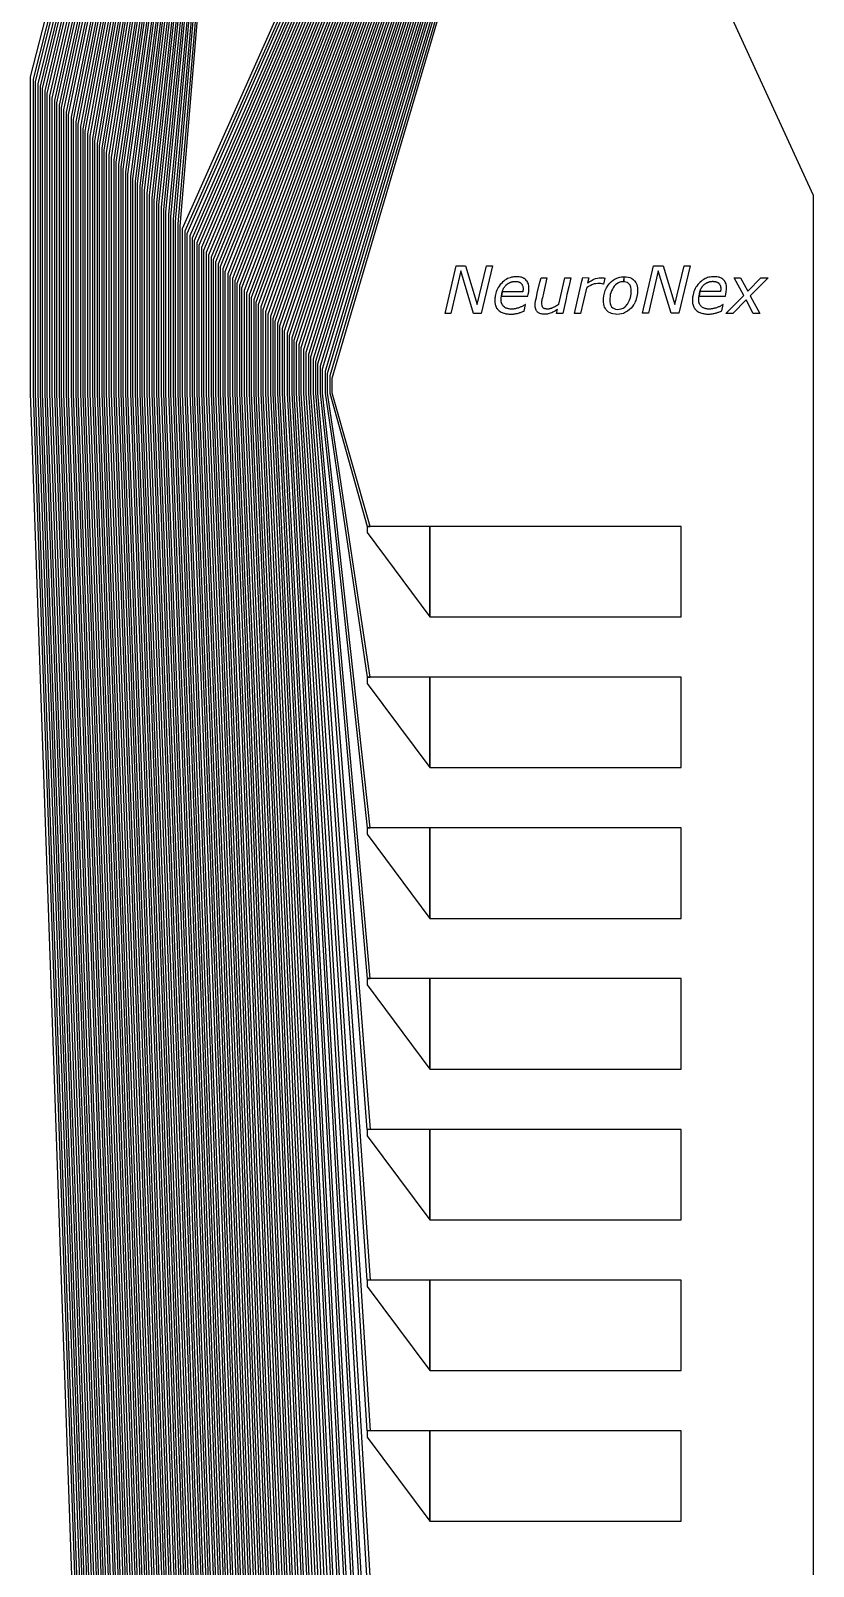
# Model space of a CAD drawing. Header units: inches. Extents: x 106592 to 209533, y 57057 to 74911.
# Drawn here: x 175294 to 175821, y 63079 to 64114 of the extents above; entities that cross this region are included whole.
import ezdxf

# ---------------------------------------------------------------- set-up
doc = ezdxf.new("R2010")
doc.units = ezdxf.units.IN
doc.header["$MEASUREMENT"] = 0
for name, color, linetype in [('metal', 221, 'Continuous'), ('nitride window', 40, 'Continuous'), ('profile', 140, 'Continuous')]:
    doc.layers.add(name, color=color, linetype=linetype)

msp = doc.modelspace()

# ---------------------------------------------------------------- linework, layer by layer
at = {"layer": 'metal'}
for points in [[(175295.5, 63870), (175522.8, 57379.2), (175520.7, 57379.2), (175293.9, 63870), (175293.9, 64083.4), (175364.8, 64359.7), (175365.7, 64359.7), (175365.7, 64358.8), (175295.5, 64081.8), (175295.5, 63870)], [(175298.7, 63870), (175522.8, 57480.8), (175520.7, 57480.8), (175297.1, 63870), (175297.1, 63870), (175297.1, 63985.6), (175297.1, 64080.2), (175366.6, 64357.9), (175366.6, 64359.7), (175367.5, 64359.7), (175367.5, 64357), (175298.7, 64078.6), (175298.7, 63870)], [(175301.9, 63870), (175301.9, 63870), (175301.9, 64075.4), (175369.3, 64355.2), (175369.3, 64359.7), (175368.4, 64359.7), (175368.4, 64356.1), (175300.3, 64077), (175300.3, 63870), (175300.3, 63870), (175520.7, 57582.4), (175522.8, 57582.4)], [(175305.1, 63870), (175305.1, 63870), (175305.1, 64072.2), (175371.1, 64353.4), (175371.1, 64359.7), (175370.2, 64359.7), (175370.2, 64354.3), (175303.5, 64073.8), (175303.5, 63870), (175520.7, 57684), (175522.8, 57684)], [(175308.3, 63870), (175308.3, 63870), (175308.3, 64069), (175372.9, 64351.6), (175372.9, 64359.7), (175372, 64359.7), (175372, 64352.5), (175306.7, 64070.6), (175306.7, 63870), (175520.7, 57785.6), (175522.8, 57785.6)], [(175311.5, 63870), (175311.5, 64065.8), (175374.7, 64349.8), (175374.7, 64359.7), (175373.8, 64359.7), (175373.8, 64350.7), (175309.9, 64067.4), (175309.9, 63870), (175520.7, 57887.3), (175522.8, 57887.3)], [(175314.7, 63870), (175314.7, 64062.6), (175376.5, 64348), (175376.5, 64359.7), (175375.6, 64359.7), (175375.6, 64348.9), (175313.1, 64064.2), (175313.1, 63870), (175313.1, 63870), (175520.7, 57988.9), (175522.8, 57988.9)], [(175317.9, 63870), (175522.8, 58090.5), (175520.7, 58090.5), (175316.3, 63870), (175316.3, 63870), (175316.3, 64061), (175377.4, 64347.1), (175377.4, 64359.7), (175378.3, 64359.7), (175378.3, 64346.2), (175317.9, 64059.4)], [(175321.1, 63870), (175522.8, 58192.1), (175520.7, 58192.1), (175319.5, 63870), (175319.5, 64057.8), (175379.2, 64345.3), (175379.2, 64359.7), (175380.1, 64359.7), (175380.1, 64344.4), (175321.1, 64056.2)], [(175324.3, 63870), (175522.8, 58293.7), (175520.7, 58293.7), (175322.7, 63870), (175322.7, 64054.6), (175381, 64343.5), (175381, 64359.7), (175381.9, 64359.7), (175381.9, 64342.6), (175324.3, 64053)], [(175327.5, 63870), (175522.8, 58395.3), (175520.7, 58395.3), (175325.9, 63870), (175325.9, 63985.8), (175325.9, 64051.4), (175382.8, 64341.7), (175382.8, 64359.7), (175383.7, 64359.7), (175383.7, 64340.8), (175327.5, 64049.8), (175327.5, 63870)], [(175330.7, 63870), (175330.7, 63870), (175330.7, 64046.6), (175385.5, 64339), (175385.5, 64359.7), (175384.6, 64359.7), (175384.6, 64339.9), (175329.1, 64048.2), (175329.1, 63870), (175329.1, 63870), (175520.7, 58496.9), (175522.8, 58496.9)], [(175333.9, 63870), (175333.9, 63870), (175333.9, 64043.4), (175387.3, 64337.2), (175387.3, 64359.7), (175386.4, 64359.7), (175386.4, 64338.1), (175332.3, 64045), (175332.3, 63870), (175332.3, 63870), (175520.7, 58598.5), (175522.8, 58598.5)], [(175337.1, 63870), (175337.1, 63870), (175337.1, 64040.2), (175389.1, 64335.4), (175389.1, 64359.7), (175388.2, 64359.7), (175388.2, 64336.3), (175335.5, 64041.8), (175335.5, 63870), (175335.5, 63870), (175520.7, 58700.1), (175522.8, 58700.1)], [(175340.3, 63870), (175340.3, 63870), (175340.3, 64037), (175390.9, 64333.6), (175390.9, 64359.7), (175390, 64359.7), (175390, 64334.5), (175338.7, 64038.6), (175338.7, 63870), (175338.7, 63870), (175520.7, 58801.7), (175522.8, 58801.7)], [(175343.5, 63870), (175343.5, 63870), (175343.5, 64033.8), (175392.7, 64331.8), (175392.7, 64359.7), (175391.8, 64359.7), (175391.8, 64332.7), (175341.9, 64035.4), (175341.9, 63870), (175520.7, 58903.3), (175522.8, 58903.3)], [(175346.7, 63870), (175522.8, 59004.9), (175520.7, 59004.9), (175345.1, 63870), (175345.1, 63870), (175345.1, 64032.2), (175393.6, 64330.9), (175393.6, 64359.7), (175394.5, 64359.7), (175394.5, 64330), (175346.7, 64030.6)], [(175349.9, 63870), (175522.8, 59106.5), (175520.7, 59106.5), (175348.3, 63870), (175348.3, 63870), (175348.3, 64029), (175395.4, 64329.1), (175395.4, 64359.7), (175396.3, 64359.7), (175396.3, 64328.2), (175349.9, 64027.4)], [(175353.1, 63870), (175522.8, 59208.1), (175520.7, 59208.1), (175351.5, 63870), (175351.5, 63983.6), (175351.5, 64025.8), (175397.2, 64327.3), (175397.2, 64359.7), (175398.1, 64359.7), (175398.1, 64326.4), (175353.1, 64024.2), (175353.1, 63870)], [(175356.3, 63870), (175356.3, 63870), (175356.3, 64021), (175399.9, 64324.6), (175399.9, 64359.7), (175399, 64359.7), (175399, 64325.5), (175354.7, 64022.6), (175354.7, 63870), (175520.7, 59309.7), (175522.8, 59309.7)], [(175359.5, 63870), (175359.5, 64017.8), (175401.7, 64322.8), (175401.7, 64359.7), (175400.8, 64359.7), (175400.8, 64323.7), (175357.9, 64019.4), (175357.9, 63870), (175520.7, 59411.3), (175522.8, 59411.3)], [(175362.7, 63870), (175362.7, 64014.6), (175403.5, 64321), (175403.5, 64359.7), (175402.6, 64359.7), (175402.6, 64321.9), (175361.1, 64016.2), (175361.1, 63870), (175361.1, 63870), (175520.7, 59512.9), (175522.8, 59512.9)], [(175365.9, 63870), (175365.9, 63870), (175365.9, 64011.4), (175405.3, 64319.2), (175405.3, 64359.7), (175404.4, 64359.7), (175404.4, 64320.1), (175364.3, 64013), (175364.3, 63870), (175364.3, 63870), (175520.7, 59614.5), (175522.8, 59614.5)], [(175369.1, 63870), (175369.1, 63870), (175369.1, 64008.2), (175407.1, 64317.4), (175407.1, 64359.7), (175406.2, 64359.7), (175406.2, 64318.3), (175367.5, 64009.8), (175367.5, 63870), (175520.7, 59716.1), (175522.8, 59716.1)], [(175372.3, 63870), (175522.8, 59817.7), (175520.7, 59817.7), (175370.7, 63870), (175370.7, 64006.6), (175408, 64316.5), (175408, 64359.7), (175408.9, 64359.7), (175408.9, 64315.6), (175372.3, 64005)], [(175375.5, 63870), (175522.8, 59919.3), (175520.7, 59919.3), (175373.9, 63870), (175373.9, 64003.4), (175409.8, 64314.7), (175409.8, 64359.7), (175410.7, 64359.7), (175410.7, 64313.8), (175375.5, 64001.8)], [(175378.7, 63870), (175522.8, 60020.9), (175520.7, 60020.9), (175377.1, 63870), (175377.1, 63870), (175377.1, 64000.2), (175411.6, 64312.9), (175411.6, 64359.7), (175412.5, 64359.7), (175412.5, 64312), (175378.7, 63998.6)], [(175381.9, 63870), (175522.8, 60122.5), (175520.7, 60122.5), (175380.3, 63870), (175380.3, 63870), (175380.3, 63982.8), (175380.3, 63997), (175413.4, 64311.1), (175413.4, 64359.7), (175414.3, 64359.7), (175414.3, 64310.2), (175381.9, 63995.4), (175381.9, 63870)], [(175385.1, 63870), (175385.1, 63870), (175385.1, 63992.2), (175416.1, 64308.4), (175416.1, 64359.7), (175415.2, 64359.7), (175415.2, 64309.3), (175383.5, 63993.8), (175383.5, 63870), (175383.5, 63870), (175520.7, 60224.1), (175522.8, 60224.1)], [(175388.3, 63870), (175388.3, 63870), (175388.3, 63989), (175417.9, 64306.6), (175417.9, 64359.7), (175417, 64359.7), (175417, 64307.5), (175386.7, 63990.6), (175386.7, 63870), (175520.7, 60325.7), (175522.8, 60325.7)], [(175391.5, 63870), (175391.5, 63870), (175391.5, 63985.8), (175419.7, 64304.8), (175419.7, 64359.7), (175418.8, 64359.7), (175418.8, 64305.7), (175389.9, 63987.4), (175389.9, 63870), (175520.7, 60427.4), (175522.8, 60427.4)], [(175394.7, 63870), (175394.7, 63982.6), (175421.5, 64303), (175421.5, 64359.7), (175420.6, 64359.7), (175420.6, 64303.9), (175393.1, 63984.2), (175393.1, 63870), (175393.1, 63870), (175520.7, 60529), (175522.8, 60529)], [(175397.9, 63870), (175522.8, 60630.6), (175520.7, 60630.6), (175396.3, 63870), (175396.3, 63981), (175564.8, 64359.7), (175565.7, 64359.7), (175565.7, 64358.8), (175397.9, 63979.4), (175397.9, 63870)], [(175401.1, 63870), (175522.8, 60732.2), (175520.7, 60732.2), (175399.5, 63870), (175399.5, 63883.2), (175399.5, 63977.8), (175566.6, 64357.9), (175566.6, 64359.7), (175567.5, 64359.7), (175567.5, 64357), (175401.1, 63976.2), (175401.1, 63870)], [(175404.3, 63870), (175404.3, 63870), (175404.3, 63973), (175569.3, 64355.2), (175569.3, 64359.7), (175568.4, 64359.7), (175568.4, 64356.1), (175402.7, 63974.6), (175402.7, 63870), (175520.7, 60833.8), (175522.8, 60833.8)], [(175407.5, 63870), (175407.5, 63969.8), (175571.1, 64353.4), (175571.1, 64359.7), (175570.2, 64359.7), (175570.2, 64354.3), (175405.9, 63971.4), (175405.9, 63870), (175405.9, 63870), (175520.7, 60935.4), (175522.8, 60935.4)], [(175410.7, 63870), (175410.7, 63966.6), (175572.9, 64351.6), (175572.9, 64359.7), (175572, 64359.7), (175572, 64352.5), (175409.1, 63968.2), (175409.1, 63870), (175409.1, 63870), (175520.7, 61037), (175522.8, 61037)], [(175413.9, 63870), (175413.9, 63870), (175413.9, 63963.4), (175574.7, 64349.8), (175574.7, 64359.7), (175573.8, 64359.7), (175573.8, 64350.7), (175412.3, 63965), (175412.3, 63870), (175412.3, 63870), (175520.7, 61138.6), (175522.8, 61138.6)], [(175417.1, 63870), (175417.1, 63870), (175417.1, 63960.2), (175576.5, 64348), (175576.5, 64359.7), (175575.6, 64359.7), (175575.6, 64348.9), (175415.5, 63961.8), (175415.5, 63870), (175520.7, 61240.2), (175522.8, 61240.2)], [(175420.3, 63870), (175522.8, 61341.8), (175520.7, 61341.8), (175418.7, 63870), (175418.7, 63958.6), (175577.4, 64347.1), (175577.4, 64359.7), (175578.3, 64359.7), (175578.3, 64346.2), (175420.3, 63957)], [(175423.5, 63870), (175522.8, 61443.4), (175520.7, 61443.4), (175421.9, 63870), (175421.9, 63870), (175421.9, 63955.4), (175579.2, 64345.3), (175579.2, 64359.7), (175580.1, 64359.7), (175580.1, 64344.4), (175423.5, 63953.8)], [(175426.7, 63870), (175522.8, 61545), (175520.7, 61545), (175425.1, 63870), (175425.1, 63870), (175425.1, 63952.2), (175581, 64343.5), (175581, 64359.7), (175581.9, 64359.7), (175581.9, 64342.6), (175426.7, 63950.6)], [(175429.9, 63870), (175522.8, 61646.6), (175520.7, 61646.6), (175428.3, 63870), (175428.3, 63870), (175428.3, 63883.4), (175428.3, 63949), (175582.8, 64341.7), (175582.8, 64359.7), (175583.7, 64359.7), (175583.7, 64340.8), (175429.9, 63947.4), (175429.9, 63870)], [(175433.1, 63870), (175433.1, 63870), (175433.1, 63944.2), (175585.5, 64339), (175585.5, 64359.7), (175584.6, 64359.7), (175584.6, 64339.9), (175431.5, 63945.8), (175431.5, 63870), (175431.5, 63870), (175520.7, 61748.2), (175522.8, 61748.2)], [(175436.3, 63870), (175436.3, 63870), (175436.3, 63941), (175587.3, 64337.2), (175587.3, 64359.7), (175586.4, 64359.7), (175586.4, 64338.1), (175434.7, 63942.6), (175434.7, 63870), (175520.7, 61849.8), (175522.8, 61849.8)], [(175439.5, 63870), (175439.5, 63870), (175439.5, 63937.8), (175589.1, 64335.4), (175589.1, 64359.7), (175588.2, 64359.7), (175588.2, 64336.3), (175437.9, 63939.4), (175437.9, 63870), (175437.9, 63870), (175520.7, 61951.4), (175522.8, 61951.4)], [(175442.7, 63870), (175442.7, 63934.6), (175590.9, 64333.6), (175590.9, 64359.7), (175590, 64359.7), (175590, 64334.5), (175441.1, 63936.2), (175441.1, 63870), (175441.1, 63870), (175520.7, 62053), (175522.8, 62053)], [(175445.9, 63870), (175445.9, 63870), (175445.9, 63931.4), (175592.7, 64331.8), (175592.7, 64359.7), (175591.8, 64359.7), (175591.8, 64332.7), (175444.3, 63933), (175444.3, 63870), (175444.3, 63870), (175520.7, 62154.6), (175522.8, 62154.6)], [(175449.1, 63870), (175522.8, 62256.2), (175520.7, 62256.2), (175447.5, 63870), (175447.5, 63870), (175447.5, 63929.8), (175593.6, 64330.9), (175593.6, 64359.7), (175594.5, 64359.7), (175594.5, 64330), (175449.1, 63928.2)], [(175452.3, 63870), (175522.8, 62357.8), (175520.7, 62357.8), (175450.7, 63870), (175450.7, 63926.6), (175595.4, 64329.1), (175595.4, 64359.7), (175596.3, 64359.7), (175596.3, 64328.2), (175452.3, 63925)], [(175455.5, 63870), (175522.8, 62459.4), (175520.7, 62459.4), (175453.9, 63870), (175453.9, 63870), (175453.9, 63881.2), (175453.9, 63923.4), (175597.2, 64327.3), (175597.2, 64359.7), (175598.1, 64359.7), (175598.1, 64326.4), (175455.5, 63921.8), (175455.5, 63870)], [(175458.7, 63870), (175458.7, 63918.6), (175599.9, 64324.6), (175599.9, 64359.7), (175599, 64359.7), (175599, 64325.5), (175457.1, 63920.2), (175457.1, 63870), (175457.1, 63870), (175520.7, 62561), (175522.8, 62561)], [(175461.9, 63870), (175461.9, 63870), (175461.9, 63915.4), (175601.7, 64322.8), (175601.7, 64359.7), (175600.8, 64359.7), (175600.8, 64323.7), (175460.3, 63917), (175460.3, 63870), (175520.7, 62662.6), (175522.8, 62662.6)], [(175465.1, 63870), (175465.1, 63870), (175465.1, 63912.2), (175603.5, 64321), (175603.5, 64359.7), (175602.6, 64359.7), (175602.6, 64321.9), (175463.5, 63913.8), (175463.5, 63870), (175520.7, 62764.2), (175522.8, 62764.2)], [(175468.3, 63870), (175468.3, 63909), (175605.3, 64319.2), (175605.3, 64359.7), (175604.4, 64359.7), (175604.4, 64320.1), (175466.7, 63910.6), (175466.7, 63870), (175520.7, 62865.8), (175522.8, 62865.8)], [(175471.5, 63870), (175471.5, 63905.8), (175607.1, 64317.4), (175607.1, 64359.7), (175606.2, 64359.7), (175606.2, 64318.3), (175469.9, 63907.4), (175469.9, 63870), (175469.9, 63870), (175520.7, 62967.5), (175522.8, 62967.5)], [(175474.7, 63870), (175522.8, 63069.1), (175520.7, 63069.1), (175473.1, 63870), (175473.1, 63870), (175473.1, 63904.2), (175608, 64316.5), (175608, 64359.7), (175608.9, 64359.7), (175608.9, 64315.6), (175474.7, 63902.6)], [(175477.9, 63870), (175522.8, 63170.7), (175520.7, 63170.7), (175476.3, 63870), (175476.3, 63901), (175609.8, 64314.7), (175609.8, 64359.7), (175610.7, 64359.7), (175610.7, 64313.8), (175477.9, 63899.4)], [(175481.1, 63870), (175522.8, 63272.3), (175520.7, 63272.3), (175479.5, 63870), (175479.5, 63897.8), (175611.6, 64312.9), (175611.6, 64359.7), (175612.5, 64359.7), (175612.5, 64312), (175481.1, 63896.2)], [(175484.3, 63870), (175522.8, 63373.9), (175520.7, 63373.9), (175482.7, 63870), (175482.7, 63880.4), (175482.7, 63894.6), (175613.4, 64311.1), (175613.4, 64359.7), (175614.3, 64359.7), (175614.3, 64310.2), (175484.3, 63893), (175484.3, 63870)], [(175487.5, 63870), (175487.5, 63870), (175487.5, 63889.8), (175616.1, 64308.4), (175616.1, 64359.7), (175615.2, 64359.7), (175615.2, 64309.3), (175485.9, 63891.4), (175485.9, 63870), (175485.9, 63870), (175520.7, 63475.5), (175522.8, 63475.5)], [(175490.7, 63870), (175490.7, 63886.6), (175617.9, 64306.6), (175617.9, 64359.7), (175617, 64359.7), (175617, 64307.5), (175489.1, 63888.2), (175489.1, 63870), (175489.1, 63870), (175520.7, 63577.1), (175522.8, 63577.1)], [(175493.9, 63870), (175493.9, 63870), (175493.9, 63883.4), (175619.7, 64304.8), (175619.7, 64359.7), (175618.8, 64359.7), (175618.8, 64305.7), (175492.3, 63885), (175492.3, 63870), (175492.3, 63870), (175520.7, 63678.7), (175522.8, 63678.7)], [(175497.1, 63870), (175497.1, 63870), (175497.1, 63880.2), (175621.5, 64303), (175621.5, 64359.7), (175620.6, 64359.7), (175620.6, 64303.9), (175495.5, 63881.8), (175495.5, 63870), (175495.5, 63870), (175520.7, 63780.3), (175522.8, 63780.3)], [(175573.2, 63923.9), (175580.6, 63955.9), (175587, 63955.9), (175594.8, 63929.8), (175601.2, 63955.9), (175605.3, 63955.9), (175597.5, 63923.9), (175592.4, 63923.9), (175583.8, 63952.6), (175577.2, 63923.9)], [(175706.4, 63924), (175713.8, 63956), (175720.2, 63956), (175728, 63929.8), (175734.4, 63956), (175738.5, 63956), (175730.7, 63924), (175725.6, 63924), (175716.9, 63952.6), (175710.4, 63924)], [(175611.2, 63935.6), (175629, 63935.6), (175629.3, 63936.9), (175629.6, 63938.4), (175629.8, 63940.1), (175629.8, 63941.2), (175629.7, 63942.3), (175629.4, 63943.7), (175628.9, 63944.9), (175628.6, 63945.5), (175628.2, 63945.9), (175627.7, 63946.4), (175627.2, 63946.9), (175626.6, 63947.3), (175626.3, 63947.5), (175625.7, 63947.8), (175624.8, 63948.2), (175624, 63948.3), (175623.1, 63948.5), (175622.2, 63948.6), (175621.2, 63948.6), (175620.3, 63948.6), (175619.6, 63948.5), (175618.8, 63948.4), (175617.9, 63948.2), (175617, 63947.9), (175616.2, 63947.6), (175615.4, 63947.3), (175614.4, 63946.8), (175613.6, 63946.3), (175612.8, 63945.6), (175612, 63944.9), (175611.2, 63944.1), (175610.4, 63943.3), (175609.7, 63942.3), (175609.1, 63941.4), (175608.6, 63940.5), (175608.1, 63939.5), (175607.7, 63938.5), (175607.4, 63937.5), (175607.2, 63936.6), (175607, 63935.6), (175606.9, 63934.9), (175606.8, 63934.1), (175606.8, 63933.3), (175606.7, 63932.8), (175606.7, 63932.3), (175606.8, 63931.6), (175606.8, 63931), (175606.9, 63930.5), (175607, 63929.9), (175607.2, 63929.4), (175607.4, 63928.7), (175607.7, 63928.1), (175608, 63927.5), (175608.3, 63927.1), (175608.4, 63926.9), (175608.9, 63926.4), (175609.2, 63926), (175609.7, 63925.7), (175610.3, 63925.2), (175611, 63924.8), (175611.7, 63924.4), (175612.1, 63924.3), (175612.8, 63924), (175613, 63924), (175613.7, 63923.8), (175614.2, 63923.6), (175614.9, 63923.5), (175615.6, 63923.5), (175616.3, 63923.4), (175616.8, 63923.4), (175617.2, 63923.4), (175617.7, 63923.4), (175618.2, 63923.4), (175618.8, 63923.4), (175619.4, 63923.4), (175619.9, 63923.5), (175620.4, 63923.6), (175621, 63923.7), (175621.5, 63923.8), (175622, 63923.9), (175622.4, 63924), (175622.8, 63924.1), (175623.3, 63924.3), (175623.7, 63924.4), (175624.1, 63924.5), (175624.5, 63924.6), (175625.1, 63924.9), (175625.7, 63925.1), (175626.6, 63925.4), (175627.5, 63929.8), (175627.3, 63929.8), (175626.8, 63929.5), (175626.2, 63929.1), (175625.6, 63928.8), (175625.2, 63928.6), (175624.7, 63928.4), (175624.3, 63928.2), (175623.8, 63928), (175623.4, 63927.8), (175622.9, 63927.7), (175622.5, 63927.5), (175622.1, 63927.4), (175621.7, 63927.3), (175621.2, 63927.1), (175620.7, 63927), (175620.3, 63926.9), (175619.9, 63926.9), (175619.3, 63926.8), (175618.9, 63926.8), (175618.3, 63926.8), (175617.8, 63926.8), (175617.4, 63926.8), (175617, 63926.8), (175616.4, 63926.9), (175615.9, 63927), (175615.6, 63927.1), (175615.1, 63927.2), (175614.6, 63927.4), (175614.2, 63927.5), (175613.9, 63927.7), (175613.6, 63927.9), (175613.2, 63928.2), (175612.9, 63928.4), (175612.6, 63928.7), (175612.5, 63928.8), (175612.3, 63929.1), (175612, 63929.4), (175611.8, 63929.8), (175611.7, 63930), (175611.5, 63930.3), (175611.4, 63930.6), (175611.3, 63930.8), (175611.2, 63931.1), (175611.1, 63931.7), (175611, 63932.5), (175611, 63933.2), (175611, 63934), (175611.1, 63934.7), (175611.2, 63935.4), (175611.2, 63935.5), (175611.2, 63935.6), (175611.8, 63938.5), (175611.9, 63938.8), (175612, 63939.1), (175612.1, 63939.5), (175612.3, 63939.9), (175612.4, 63940.2), (175612.6, 63940.6), (175612.7, 63940.8), (175612.9, 63941.1), (175613, 63941.3), (175613.2, 63941.5), (175613.4, 63941.9), (175613.5, 63942), (175613.8, 63942.3), (175613.9, 63942.5), (175614.3, 63942.9), (175614.5, 63943.1), (175614.8, 63943.3), (175615, 63943.5), (175615.3, 63943.7), (175615.6, 63943.9), (175615.8, 63944.1), (175616.1, 63944.2), (175616.2, 63944.3), (175616.4, 63944.4), (175616.6, 63944.5), (175616.9, 63944.7), (175617.1, 63944.8), (175617.4, 63944.9), (175617.6, 63944.9), (175617.8, 63945), (175618.1, 63945.1), (175618.3, 63945.2), (175618.6, 63945.2), (175618.8, 63945.3), (175619, 63945.3), (175619.3, 63945.3), (175619.6, 63945.4), (175619.8, 63945.4), (175620.1, 63945.4), (175620.5, 63945.4), (175620.6, 63945.4), (175620.8, 63945.4), (175621.1, 63945.4), (175621.3, 63945.4), (175621.5, 63945.4), (175621.7, 63945.4), (175621.8, 63945.3), (175622.1, 63945.3), (175622.4, 63945.2), (175622.6, 63945.2), (175622.9, 63945.1), (175622.9, 63945.1), (175623.1, 63945), (175623.2, 63945), (175623.4, 63944.9), (175623.5, 63944.9), (175623.6, 63944.8), (175623.7, 63944.7), (175623.8, 63944.7), (175623.9, 63944.6), (175624, 63944.5), (175624.1, 63944.5), (175624.2, 63944.4), (175624.3, 63944.3), (175624.4, 63944.3), (175624.5, 63944.1), (175624.6, 63944), (175624.7, 63943.9), (175624.9, 63943.7), (175625.1, 63943.4), (175625.2, 63943.2), (175625.3, 63943), (175625.4, 63942.7), (175625.5, 63942.6), (175625.6, 63942.3), (175625.6, 63942.1), (175625.7, 63941.9), (175625.7, 63941.6), (175625.8, 63941.2), (175625.8, 63940.9), (175625.8, 63940.6), (175625.8, 63940.1), (175625.8, 63939.8), (175625.8, 63939.6), (175625.7, 63939.3), (175625.7, 63939), (175625.6, 63938.7), (175625.6, 63938.5), (175611.9, 63938.5), (175611.8, 63938.5)], [(175637.9, 63947.9), (175641.9, 63947.9), (175639.5, 63937.6), (175638.8, 63934.3), (175638.5, 63933.3), (175638.4, 63932.6), (175638.3, 63932), (175638.2, 63930.9), (175638.2, 63930), (175638.4, 63929.2), (175638.6, 63928.6), (175639, 63928.1), (175639.2, 63927.8), (175639.4, 63927.7), (175639.6, 63927.5), (175639.8, 63927.4), (175640, 63927.3), (175640.3, 63927.2), (175640.6, 63927.1), (175640.8, 63927.1), (175641.1, 63927.1), (175641.4, 63927), (175641.6, 63927), (175641.9, 63927), (175642.2, 63927), (175642.5, 63927), (175642.7, 63927), (175643, 63927), (175643.3, 63927), (175643.6, 63927.1), (175644, 63927.2), (175644.3, 63927.3), (175644.5, 63927.3), (175644.8, 63927.4), (175645.1, 63927.5), (175645.5, 63927.7), (175645.9, 63927.8), (175646.3, 63928), (175646.7, 63928.2), (175647.1, 63928.4), (175647.4, 63928.5), (175647.6, 63928.7), (175647.8, 63928.8), (175648.1, 63928.9), (175648.4, 63929.1), (175648.6, 63929.2), (175648.8, 63929.4), (175649, 63929.5), (175649.3, 63929.7), (175649.5, 63929.8), (175649.7, 63929.9), (175649.8, 63930), (175649.8, 63930), (175651.2, 63935.9), (175653.1, 63943.9), (175654, 63947.9), (175658.1, 63947.9), (175656.6, 63941.7), (175655.4, 63936.6), (175654.8, 63933.9), (175652.5, 63923.9), (175648.4, 63923.9), (175649, 63926.6), (175648.5, 63926.2), (175647.6, 63925.6), (175646.7, 63925.1), (175645.8, 63924.7), (175645.1, 63924.3), (175644.3, 63924), (175643.4, 63923.7), (175642.8, 63923.5), (175642.2, 63923.4), (175641.6, 63923.3), (175640.8, 63923.3), (175640.1, 63923.3), (175639.4, 63923.3), (175638.8, 63923.4), (175638.2, 63923.5), (175637.7, 63923.6), (175637.2, 63923.9), (175636.7, 63924.1), (175636.3, 63924.3), (175636, 63924.5), (175635.6, 63924.8), (175635.3, 63925.1), (175634.9, 63925.6), (175634.6, 63926.1), (175634.3, 63926.7), (175634.1, 63927.3), (175634, 63928), (175633.9, 63928.7), (175633.9, 63929.3), (175633.9, 63929.9), (175634, 63930.8), (175634.1, 63931.8), (175634.2, 63932.4), (175634.4, 63933.1), (175634.8, 63934.6), (175635.4, 63937.4), (175637.1, 63944.9), (175637.9, 63947.9), (175637.9, 63947.9)], [(175666, 63948), (175670.1, 63947.9), (175669.3, 63944.4), (175670.4, 63945.1), (175671.7, 63945.9), (175673.1, 63946.7), (175674.6, 63947.3), (175676, 63947.7), (175677.2, 63947.9), (175678.3, 63947.9), (175679.4, 63947.9), (175680.3, 63947.8), (175681, 63947.7), (175680, 63943.6), (175679.7, 63943.6), (175679.2, 63943.8), (175678.1, 63944), (175677.1, 63944.1), (175676.1, 63944.1), (175674.9, 63943.9), (175673.7, 63943.7), (175672.1, 63943.1), (175671.1, 63942.5), (175670, 63942), (175669.1, 63941.3), (175668.5, 63940.9), (175664.6, 63923.9), (175660.5, 63923.9), (175663.7, 63937.8), (175665.4, 63945.5)], [(175693.9, 63948.6), (175695.4, 63948.5), (175696.7, 63948.3), (175697.7, 63948), (175698.8, 63947.6), (175700.1, 63946.7), (175700.9, 63945.9), (175701.7, 63944.7), (175702.4, 63943.4), (175702.7, 63942.3), (175702.9, 63941.2), (175702.9, 63940.2), (175703, 63938.9), (175702.9, 63937.4), (175702.7, 63936.4), (175702.5, 63935.2), (175702.3, 63934.2), (175702.1, 63933.7), (175701.8, 63932.6), (175701.4, 63931.8), (175701.1, 63931.1), (175700.6, 63930.1), (175700.3, 63929.7), (175699.6, 63928.6), (175698.7, 63927.5), (175697.6, 63926.4), (175696.3, 63925.3), (175694.9, 63924.6), (175693.4, 63923.9), (175692.1, 63923.6), (175690.8, 63923.3), (175689.1, 63923.2), (175688.1, 63923.3), (175686.4, 63923.5), (175685.3, 63923.8), (175684.4, 63924.2), (175683.5, 63924.8), (175682.7, 63925.4), (175681.9, 63926.2), (175681.3, 63927.2), (175680.8, 63928.1), (175680.5, 63929), (175680.2, 63930.2), (175680.1, 63931.5), (175680, 63932.9), (175680.1, 63933.9), (175680.2, 63935.7), (175680.6, 63937.5), (175681.2, 63939.2), (175682, 63941.1), (175683.1, 63942.9), (175684.2, 63944.3), (175685.3, 63945.4), (175686.5, 63946.3), (175687.9, 63947.2), (175689.6, 63947.8), (175691, 63948.3), (175692.2, 63948.5), (175693.1, 63948.6), (175693.8, 63948.6), (175693.8, 63945.2), (175692.8, 63945.2), (175691.8, 63945.1), (175691, 63944.9), (175690.1, 63944.5), (175689.1, 63943.9), (175688.2, 63943.2), (175687.3, 63942.2), (175686.5, 63941.1), (175686, 63940.3), (175685.5, 63939.1), (175684.9, 63937.8), (175684.6, 63936.5), (175684.4, 63935.2), (175684.3, 63933.9), (175684.2, 63932), (175684.4, 63930.6), (175684.9, 63929.2), (175685.5, 63928.4), (175686.2, 63927.7), (175687.1, 63927.1), (175688, 63926.8), (175689.2, 63926.6), (175690.5, 63926.7), (175692, 63926.9), (175693.2, 63927.5), (175694.6, 63928.4), (175696.1, 63930.1), (175696.9, 63931.4), (175697.6, 63932.8), (175698.2, 63934.7), (175698.6, 63936.8), (175698.6, 63938.5), (175698.7, 63940.1), (175698.4, 63941.5), (175697.9, 63942.8), (175697.4, 63943.6), (175696.8, 63944.1), (175696.1, 63944.6), (175695, 63945), (175694.1, 63945.2), (175693.8, 63945.2)], [(175744.4, 63935.6), (175762.2, 63935.6), (175762.5, 63936.9), (175762.8, 63938.4), (175763, 63940.2), (175763, 63941.2), (175762.9, 63942.4), (175762.6, 63943.7), (175762.1, 63944.9), (175761.8, 63945.5), (175761.4, 63946), (175760.9, 63946.5), (175760.4, 63946.9), (175759.8, 63947.3), (175759.5, 63947.6), (175758.9, 63947.8), (175758, 63948.2), (175757.2, 63948.4), (175756.3, 63948.5), (175755.4, 63948.6), (175754.4, 63948.6), (175753.5, 63948.6), (175752.8, 63948.5), (175752, 63948.4), (175751.1, 63948.2), (175750.2, 63948), (175749.4, 63947.7), (175748.6, 63947.3), (175747.6, 63946.8), (175746.8, 63946.3), (175746, 63945.7), (175745.2, 63945), (175744.3, 63944.1), (175743.6, 63943.3), (175742.9, 63942.3), (175742.3, 63941.5), (175741.8, 63940.6), (175741.3, 63939.5), (175740.9, 63938.6), (175740.6, 63937.6), (175740.4, 63936.6), (175740.2, 63935.6), (175740.1, 63934.9), (175740, 63934.1), (175739.9, 63933.3), (175739.9, 63932.9), (175739.9, 63932.3), (175740, 63931.7), (175740, 63931), (175740.1, 63930.5), (175740.2, 63930), (175740.4, 63929.4), (175740.6, 63928.7), (175740.9, 63928.1), (175741.2, 63927.6), (175741.5, 63927.2), (175741.6, 63927), (175742.1, 63926.4), (175742.4, 63926.1), (175742.9, 63925.7), (175743.5, 63925.2), (175744.2, 63924.8), (175744.9, 63924.5), (175745.3, 63924.3), (175746, 63924.1), (175746.2, 63924), (175746.9, 63923.8), (175747.4, 63923.7), (175748.1, 63923.6), (175748.7, 63923.5), (175749.5, 63923.4), (175749.9, 63923.4), (175750.4, 63923.4), (175750.9, 63923.4), (175751.4, 63923.4), (175752, 63923.4), (175752.6, 63923.5), (175753.1, 63923.6), (175753.6, 63923.6), (175754.2, 63923.7), (175754.7, 63923.9), (175755.2, 63924), (175755.6, 63924.1), (175756, 63924.2), (175756.5, 63924.3), (175756.9, 63924.4), (175757.3, 63924.6), (175757.7, 63924.7), (175758.3, 63924.9), (175758.9, 63925.1), (175759.8, 63925.5), (175760.7, 63929.8), (175760.4, 63929.8), (175760, 63929.5), (175759.4, 63929.1), (175758.8, 63928.8), (175758.4, 63928.6), (175757.9, 63928.4), (175757.5, 63928.2), (175757, 63928), (175756.6, 63927.9), (175756.1, 63927.7), (175755.7, 63927.5), (175755.3, 63927.4), (175754.9, 63927.3), (175754.4, 63927.2), (175753.9, 63927.1), (175753.5, 63927), (175753, 63926.9), (175752.5, 63926.9), (175752.1, 63926.8), (175751.5, 63926.8), (175751, 63926.8), (175750.6, 63926.8), (175750.2, 63926.8), (175749.6, 63926.9), (175749.1, 63927), (175748.8, 63927.1), (175748.3, 63927.2), (175747.8, 63927.4), (175747.4, 63927.6), (175747.1, 63927.7), (175746.8, 63927.9), (175746.4, 63928.2), (175746.1, 63928.4), (175745.8, 63928.7), (175745.7, 63928.9), (175745.5, 63929.2), (175745.2, 63929.5), (175745, 63929.9), (175744.9, 63930), (175744.7, 63930.3), (175744.6, 63930.6), (175744.5, 63930.9), (175744.4, 63931.1), (175744.3, 63931.7), (175744.2, 63932.5), (175744.2, 63933.3), (175744.2, 63934), (175744.3, 63934.8), (175744.4, 63935.4), (175744.4, 63935.6), (175744.4, 63935.6), (175745, 63938.6), (175745.1, 63938.9), (175745.2, 63939.2), (175745.3, 63939.5), (175745.5, 63939.9), (175745.6, 63940.2), (175745.8, 63940.6), (175745.9, 63940.9), (175746.1, 63941.2), (175746.2, 63941.4), (175746.4, 63941.6), (175746.6, 63941.9), (175746.7, 63942.1), (175747, 63942.4), (175747.1, 63942.6), (175747.5, 63942.9), (175747.7, 63943.1), (175748, 63943.3), (175748.2, 63943.6), (175748.5, 63943.7), (175748.8, 63944), (175749, 63944.1), (175749.2, 63944.3), (175749.4, 63944.4), (175749.6, 63944.4), (175749.8, 63944.6), (175750.1, 63944.7), (175750.3, 63944.8), (175750.6, 63944.9), (175750.8, 63945), (175751, 63945), (175751.3, 63945.1), (175751.5, 63945.2), (175751.8, 63945.3), (175752, 63945.3), (175752.2, 63945.3), (175752.5, 63945.4), (175752.8, 63945.4), (175753, 63945.4), (175753.3, 63945.4), (175753.6, 63945.5), (175753.8, 63945.5), (175754, 63945.4), (175754.3, 63945.4), (175754.5, 63945.4), (175754.7, 63945.4), (175754.9, 63945.4), (175755, 63945.4), (175755.3, 63945.3), (175755.5, 63945.3), (175755.8, 63945.2), (175756.1, 63945.1), (175756.1, 63945.1), (175756.3, 63945.1), (175756.4, 63945), (175756.6, 63945), (175756.7, 63944.9), (175756.8, 63944.8), (175756.9, 63944.8), (175757, 63944.7), (175757.1, 63944.7), (175757.2, 63944.6), (175757.3, 63944.5), (175757.4, 63944.4), (175757.5, 63944.4), (175757.6, 63944.3), (175757.7, 63944.2), (175757.8, 63944.1), (175757.9, 63943.9), (175758.1, 63943.7), (175758.3, 63943.5), (175758.4, 63943.2), (175758.5, 63943), (175758.6, 63942.8), (175758.7, 63942.6), (175758.8, 63942.4), (175758.8, 63942.2), (175758.9, 63941.9), (175758.9, 63941.7), (175759, 63941.2), (175759, 63940.9), (175759, 63940.6), (175759, 63940.2), (175759, 63939.9), (175759, 63939.6), (175758.9, 63939.3), (175758.9, 63939), (175758.8, 63938.8), (175758.8, 63938.6), (175745.1, 63938.6), (175745, 63938.6)], [(175768, 63947.9), (175772.4, 63947.9), (175777.2, 63938.8), (175786, 63947.9), (175790.9, 63947.9), (175778.8, 63935.8), (175785.4, 63923.9), (175780.9, 63923.9), (175776.1, 63933.1), (175767.3, 63923.9), (175762.4, 63923.9), (175774.5, 63936)], [(175563, 63719.3), (175563, 63780.3), (175520.7, 63780.3), (175520.7, 63776.1), (175563, 63719.3)], [(175732.3, 63780.3), (175563, 63780.3), (175563, 63719.3), (175732.3, 63719.3)], [(175563, 63617.7), (175563, 63678.7), (175520.7, 63678.7), (175520.7, 63674.4), (175563, 63617.7)], [(175732.3, 63678.7), (175563, 63678.7), (175563, 63617.7), (175732.3, 63617.7)], [(175563, 63516.1), (175563, 63577.1), (175520.7, 63577.1), (175520.7, 63572.8), (175563, 63516.1)], [(175732.3, 63577.1), (175563, 63577.1), (175563, 63516.1), (175732.3, 63516.1)], [(175563, 63414.5), (175563, 63475.5), (175520.7, 63475.5), (175520.7, 63471.2), (175563, 63414.5)], [(175732.3, 63475.5), (175563, 63475.5), (175563, 63414.5), (175732.3, 63414.5)], [(175563, 63312.9), (175563, 63373.9), (175520.7, 63373.9), (175520.7, 63369.6), (175563, 63312.9)], [(175732.3, 63373.9), (175563, 63373.9), (175563, 63312.9), (175732.3, 63312.9)], [(175563, 63211.3), (175563, 63272.3), (175520.7, 63272.3), (175520.7, 63268), (175563, 63211.3)], [(175732.3, 63272.3), (175563, 63272.3), (175563, 63211.3), (175732.3, 63211.3)], [(175563, 63109.7), (175563, 63170.7), (175520.7, 63170.7), (175520.7, 63166.4), (175563, 63109.7)], [(175732.3, 63170.7), (175563, 63170.7), (175563, 63109.7), (175732.3, 63109.7)]]:
    msp.add_lwpolyline(points, close=True, dxfattribs=at)
at = {"layer": 'nitride window'}
for points in [[(175732.3, 63780.3), (175563, 63780.3), (175563, 63719.3), (175732.3, 63719.3)], [(175732.3, 63678.7), (175563, 63678.7), (175563, 63617.7), (175732.3, 63617.7)], [(175732.3, 63577.1), (175563, 63577.1), (175563, 63516.1), (175732.3, 63516.1)], [(175732.3, 63475.5), (175563, 63475.5), (175563, 63414.5), (175732.3, 63414.5)], [(175732.3, 63373.9), (175563, 63373.9), (175563, 63312.9), (175732.3, 63312.9)], [(175732.3, 63272.3), (175563, 63272.3), (175563, 63211.3), (175732.3, 63211.3)], [(175732.3, 63170.7), (175563, 63170.7), (175563, 63109.7), (175732.3, 63109.7)]]:
    msp.add_lwpolyline(points, close=True, dxfattribs=at)
at = {"layer": 'profile'}
msp.add_lwpolyline([(175458.1, 64359.7), (175528.1, 64359.7), (175548.1, 64379.7), (175548.1, 68492.7), (175560.6, 69492.7), (175560.8, 70011.7), (175567.1, 70680.8), (175579.1, 71195.9), (175581.1, 71275.9), (175582.1, 71302.9), (175593.1, 71359.7), (175604.2, 71302.9), (175605.1, 71275.9), (175607.1, 71195.9), (175619.6, 70680.9), (175625.5, 70011.7), (175625.6, 69492.7), (175638.1, 68492.7), (175638.1, 64379.7), (175658.1, 64359.7), (175821.4, 64003.5), (175821.4, 57318.3)], dxfattribs=at)

doc.saveas('drawing.dxf')
